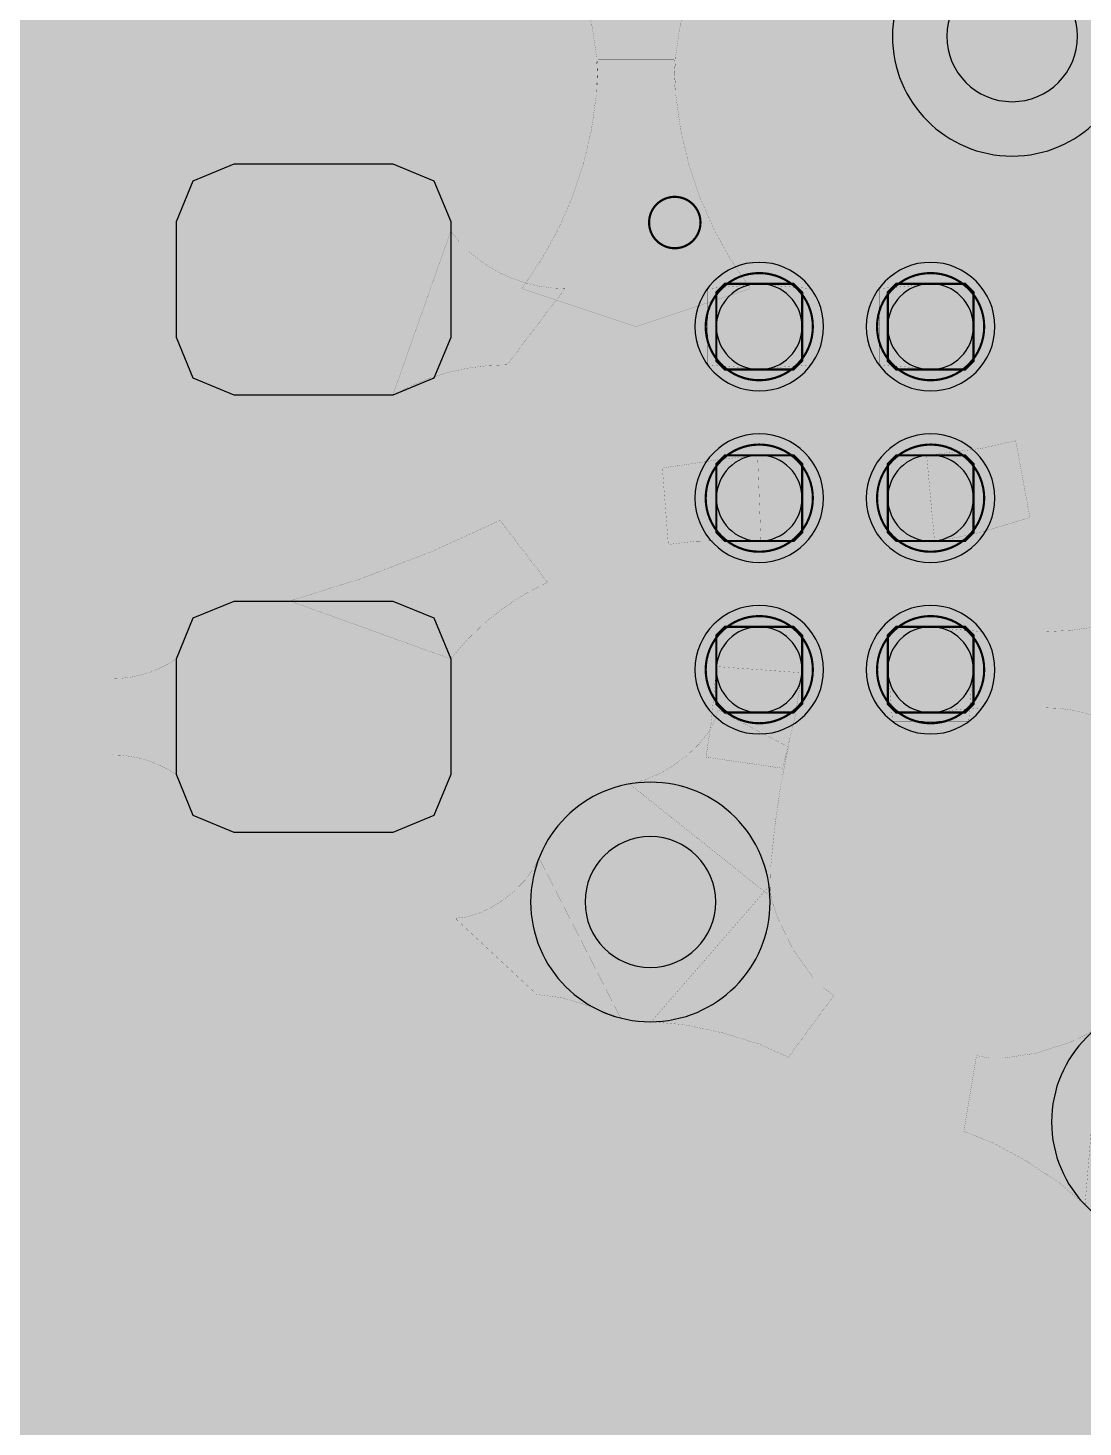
# Model space of a CAD drawing. Header units: millimetres. Extents: x -37.3 to 36.8, y -36.5 to 34.5.
# Drawn here: x -1.899 to 0.563, y -19.005 to -15.741 of the extents above; entities that cross this region are included whole.
import ezdxf

# ---------------------------------------------------------------- set-up
doc = ezdxf.new("R2010")
doc.units = ezdxf.units.MM
doc.header["$MEASUREMENT"] = 0
for name, color, linetype, true_color in [('Bottom-Layer', 7, 'Continuous', 0x65a2e5), ('Component-Marking-Layer', 7, 'Continuous', 0x66ffcc), ('Component-Shape-Layer', 7, 'Continuous', 0x00cccc), ('Document-Layer', 7, 'Continuous', 0xff9999), ('F.CrtYd', 7, 'Continuous', 0x9069e9), ('Hole-Layer', 7, 'Continuous', 0x8d7927), ('Multi-Layer', 7, 'Continuous', 0xc2c2c2), ('Pin-Soldering-Layer', 7, 'Continuous', 0xcc9999), ('Top-Assembly-Layer', 7, 'Continuous', 0x33cc99), ('Top-Layer', 7, 'Continuous', 0xc26065), ('Top-Paste-Mask-Layer', 7, 'Continuous', 0xff00ff), ('Top-Silkscreen-Layer', 7, 'Continuous', 0x81bebe), ('Top-Solder-Mask-Layer', 7, 'Continuous', 0xb44a4c)]:
    doc.layers.add(name, color=color, linetype=linetype, true_color=true_color)

msp = doc.modelspace()

# ---------------------------------------------------------------- hatches: boundary and pattern name
at = {"layer": 'Bottom-Layer'}
for points in [[(-18.0061, 25.3582), (-17.9627, 25.4154), (-16.9029, 25.4154), (-16.7861, 24.6805), (-16.4864, 23.9994), (-16.0234, 23.4168), (-15.4276, 22.971), (-14.738, 22.6912), (-14, 22.5959), (-13.262, 22.6912), (-12.5725, 22.971), (-11.9766, 23.4168), (-11.5137, 23.9994), (-11.2139, 24.6805), (-11.0971, 25.4154), (-8.7181, 25.4154), (-8.3014, 25.3206), (-7.8752, 25.2888), (7.8752, 25.2888), (8.3014, 25.3206), (8.7181, 25.4154), (11.0971, 25.4154), (11.2139, 24.6805), (11.5137, 23.9994), (11.9766, 23.4168), (12.5725, 22.971), (13.262, 22.6912), (14, 22.5959), (14.738, 22.6912), (15.4276, 22.971), (16.0234, 23.4168), (16.4864, 23.9994), (16.7861, 24.6805), (16.9029, 25.4154), (17.9626, 25.4154), (18.0063, 25.3579), (18.0095, 25.3537), (18.0127, 25.3497), (18.0624, 25.288), (18.066, 25.2837), (18.0696, 25.2794), (18.1209, 25.2198), (18.1249, 25.2152), (18.1289, 25.2108), (18.1819, 25.1533), (18.1863, 25.1486), (18.1908, 25.1439), (18.2455, 25.0887), (18.2504, 25.0838), (18.2553, 25.0791), (18.3119, 25.0262), (18.3172, 25.0213), (18.3227, 25.0165), (18.3812, 24.9661), (18.3869, 24.9613), (18.3927, 24.9566), (18.4532, 24.9087), (18.4589, 24.9043), (18.4648, 24.9), (18.5272, 24.8546), (18.5328, 24.8506), (18.5386, 24.8467), (18.6028, 24.8037), (18.6084, 24.8001), (18.614, 24.7965), (18.68, 24.7559), (18.6854, 24.7526), (18.6908, 24.7495), (18.7585, 24.711), (18.7637, 24.7081), (18.769, 24.7053), (18.8383, 24.6689), (18.8433, 24.6663), (18.8483, 24.6639), (18.9191, 24.6295), (18.9239, 24.6272), (18.9287, 24.625), (19.001, 24.5926), (19.0056, 24.5906), (19.0101, 24.5887), (19.0838, 24.5581), (19.0881, 24.5563), (19.0924, 24.5547), (19.1673, 24.5258), (19.1714, 24.5243), (19.1754, 24.5228), (19.2516, 24.4955), (19.2554, 24.4942), (19.2592, 24.4929), (19.3365, 24.4672), (19.34, 24.4661), (19.3435, 24.465), (19.422, 24.4407), (19.4252, 24.4397), (19.4285, 24.4388), (19.5079, 24.4158), (19.5109, 24.415), (19.5139, 24.4141), (19.5943, 24.3925), (19.597, 24.3917), (19.5997, 24.391), (19.681, 24.3705), (19.6834, 24.3698), (19.6859, 24.3693), (19.7678, 24.3498), (19.77, 24.3493), (19.7723, 24.3488), (19.8552, 24.3302), (19.8572, 24.3297), (19.8592, 24.3293), (19.9426, 24.3116), (19.9443, 24.3112), (19.9461, 24.3109), (20.0301, 24.294), (20.1176, 24.2771), (20.2051, 24.261), (20.2924, 24.2454), (20.3797, 24.2302), (20.4668, 24.2155), (20.5535, 24.201), (20.6296, 24.1885), (20.6647, 24.1835), (20.7, 24.1817), (21.5278, 24.0819), (22.308, 23.7882), (22.9961, 23.3174), (23.5525, 22.6965), (23.9453, 21.9611), (24.1521, 21.1535), (24.1609, 20.3198), (23.9713, 19.5079), (23.5941, 18.7644), (23.2036, 18.0417), (22.9554, 17.2587), (22.8581, 16.443), (22.9153, 15.6235), (23.1248, 14.8293), (23.4794, 14.0883), (24.5832, 12.0593), (25.5121, 9.9445), (26.2595, 7.7589), (26.5663, 7.0637), (27.0396, 6.4692), (27.6483, 6.0144), (28.3525, 5.729), (29.1061, 5.6317), (29.3283, 5.6317), (29.8325, 5.5519), (30.2874, 5.3201), (30.6484, 4.9591), (30.8801, 4.5042), (30.96, 4), (30.96, -4), (30.8801, -4.5042), (30.6484, -4.9591), (30.2874, -5.3201), (29.8325, -5.5519), (29.3283, -5.6317), (29.1061, -5.6317), (28.3525, -5.729), (27.6483, -6.0144), (27.0396, -6.4692), (26.5663, -7.0637), (26.2595, -7.7589), (25.5121, -9.9445), (24.5832, -12.0593), (23.4794, -14.0883), (23.1248, -14.8293), (22.9153, -15.6235), (22.8581, -16.443), (22.9554, -17.2587), (23.2036, -18.0417), (23.5941, -18.7644), (23.9713, -19.5079), (24.1609, -20.3198), (24.1521, -21.1535), (23.9453, -21.9611), (23.5525, -22.6965), (22.9961, -23.3174), (22.308, -23.7882), (21.5278, -24.0819), (20.7, -24.1817), (20.6646, -24.1835), (20.6296, -24.1886), (20.5545, -24.2008), (20.4676, -24.2154), (20.381, -24.23), (20.2942, -24.2451), (20.2072, -24.2606), (20.1201, -24.2767), (20.033, -24.2934), (19.946, -24.3109), (19.9442, -24.3113), (19.9424, -24.3117), (19.859, -24.3293), (19.857, -24.3298), (19.855, -24.3302), (19.7723, -24.3488), (19.77, -24.3493), (19.7678, -24.3498), (19.6858, -24.3693), (19.6833, -24.3699), (19.6808, -24.3705), (19.5995, -24.3911), (19.5968, -24.3918), (19.594, -24.3925), (19.5136, -24.4142), (19.5107, -24.415), (19.5077, -24.4159), (19.4282, -24.4388), (19.4249, -24.4398), (19.4217, -24.4408), (19.3433, -24.4651), (19.3397, -24.4662), (19.3362, -24.4673), (19.2589, -24.493), (19.2551, -24.4943), (19.2513, -24.4956), (19.1751, -24.5229), (19.171, -24.5244), (19.167, -24.5259), (19.092, -24.5548), (19.0877, -24.5565), (19.0834, -24.5582), (19.0098, -24.5888), (19.0052, -24.5908), (19.0007, -24.5928), (18.9284, -24.6252), (18.9235, -24.6274), (18.9187, -24.6297), (18.8479, -24.6641), (18.8429, -24.6666), (18.8379, -24.6691), (18.7686, -24.7055), (18.7633, -24.7083), (18.7581, -24.7112), (18.6904, -24.7497), (18.6849, -24.7529), (18.6795, -24.7561), (18.6135, -24.7968), (18.6079, -24.8004), (18.6023, -24.804), (18.5381, -24.847), (18.5323, -24.8509), (18.5267, -24.855), (18.4643, -24.9004), (18.4584, -24.9047), (18.4527, -24.9091), (18.3922, -24.957), (18.3864, -24.9617), (18.3807, -24.9665), (18.3222, -25.0169), (18.3168, -25.0217), (18.3115, -25.0266), (18.2549, -25.0795), (18.2499, -25.0842), (18.2451, -25.0891), (18.1904, -25.1443), (18.1859, -25.1489), (18.1815, -25.1536), (18.1286, -25.2111), (18.1245, -25.2156), (18.1206, -25.2201), (18.0693, -25.2798), (18.0657, -25.284), (18.0621, -25.2884), (18.0125, -25.35), (18.0092, -25.3541), (18.0061, -25.3582), (17.9579, -25.4217), (17.955, -25.4255), (17.9522, -25.4294), (17.9054, -25.4946), (17.9028, -25.4983), (17.9003, -25.5019), (17.8549, -25.5688), (17.8526, -25.5721), (17.8504, -25.5755), (17.8061, -25.6439), (17.8041, -25.647), (17.8022, -25.6501), (17.759, -25.7199), (17.7573, -25.7227), (17.7556, -25.7255), (17.7135, -25.7966), (17.712, -25.7992), (17.7105, -25.8018), (17.6693, -25.874), (17.668, -25.8763), (17.6667, -25.8786), (17.6263, -25.9518), (17.6252, -25.9539), (17.6241, -25.9559), (17.5845, -26.0301), (17.5836, -26.0319), (17.5826, -26.0337), (17.5437, -26.1087), (17.5037, -26.1874), (17.4645, -26.2662), (17.426, -26.3449), (17.3879, -26.4234), (17.3504, -26.5017), (17.3124, -26.5813), (17.304, -26.6004), (17.2967, -26.62), (16.9503, -27.3489), (16.4454, -27.9785), (15.8091, -28.4749), (15.0756, -28.8115), (14.2843, -28.9701), (13.4777, -28.9424), (12.6992, -28.7296), (11.9906, -28.3434), (11.39, -27.8043), (10.8046, -27.2531), (10.1281, -26.8185), (9.3833, -26.5152), (8.5957, -26.3536), (7.7917, -26.3391), (6.9987, -26.4722), (5.0265, -26.9164), (3.0269, -27.2139), (1.0108, -27.3631), (-1.0108, -27.3631), (-3.0269, -27.2139), (-5.0265, -26.9164), (-6.9987, -26.4722), (-7.7917, -26.3391), (-8.5957, -26.3536), (-9.3833, -26.5152), (-10.1281, -26.8185), (-10.8046, -27.2531), (-11.39, -27.8043), (-11.9906, -28.3434), (-12.6992, -28.7296), (-13.4777, -28.9424), (-14.2843, -28.9701), (-15.0756, -28.8115), (-15.8091, -28.4749), (-16.4454, -27.9785), (-16.9503, -27.3489), (-17.2967, -26.62), (-17.304, -26.6004), (-17.3124, -26.5813), (-17.35, -26.5025), (-17.3875, -26.4244), (-17.4253, -26.3463), (-17.4635, -26.2681), (-17.5025, -26.1898), (-17.5422, -26.1116), (-17.5827, -26.0335), (-17.5836, -26.0318), (-17.5846, -26.03), (-17.6242, -25.9558), (-17.6253, -25.9537), (-17.6264, -25.9517), (-17.6668, -25.8784), (-17.6681, -25.8761), (-17.6694, -25.8738), (-17.7106, -25.8016), (-17.7121, -25.799), (-17.7136, -25.7964), (-17.7557, -25.7253), (-17.7574, -25.7225), (-17.7592, -25.7196), (-17.8023, -25.6499), (-17.8043, -25.6467), (-17.8063, -25.6436), (-17.8506, -25.5752), (-17.8528, -25.5719), (-17.855, -25.5685), (-17.9005, -25.5016), (-17.903, -25.498), (-17.9056, -25.4944), (-17.9524, -25.4291), (-17.9552, -25.4252), (-17.9581, -25.4214), (-18.0063, -25.3579), (-18.0095, -25.3537), (-18.0127, -25.3497), (-18.0624, -25.288), (-18.066, -25.2837), (-18.0696, -25.2794), (-18.1209, -25.2198), (-18.1249, -25.2152), (-18.1289, -25.2108), (-18.1819, -25.1533), (-18.1863, -25.1486), (-18.1908, -25.1439), (-18.2455, -25.0887), (-18.2504, -25.0838), (-18.2553, -25.0791), (-18.3119, -25.0262), (-18.3172, -25.0213), (-18.3227, -25.0165), (-18.3812, -24.9661), (-18.3869, -24.9613), (-18.3927, -24.9566), (-18.4532, -24.9087), (-18.4589, -24.9043), (-18.4648, -24.9), (-18.5272, -24.8546), (-18.5328, -24.8506), (-18.5386, -24.8467), (-18.6028, -24.8037), (-18.6084, -24.8001), (-18.614, -24.7965), (-18.68, -24.7559), (-18.6854, -24.7526), (-18.6908, -24.7495), (-18.7585, -24.711), (-18.7637, -24.7081), (-18.769, -24.7053), (-18.8383, -24.6689), (-18.8433, -24.6664), (-18.8483, -24.6639), (-18.9191, -24.6295), (-18.9239, -24.6272), (-18.9288, -24.625), (-19.001, -24.5926), (-19.0056, -24.5906), (-19.0101, -24.5887), (-19.0838, -24.5581), (-19.0881, -24.5563), (-19.0924, -24.5547), (-19.1673, -24.5258), (-19.1714, -24.5243), (-19.1754, -24.5228), (-19.2516, -24.4955), (-19.2554, -24.4942), (-19.2592, -24.4929), (-19.3365, -24.4672), (-19.34, -24.4661), (-19.3435, -24.465), (-19.422, -24.4407), (-19.4252, -24.4397), (-19.4285, -24.4388), (-19.5079, -24.4158), (-19.5109, -24.415), (-19.5139, -24.4141), (-19.5943, -24.3925), (-19.597, -24.3917), (-19.5997, -24.391), (-19.681, -24.3705), (-19.6834, -24.3698), (-19.6859, -24.3693), (-19.768, -24.3498), (-19.7702, -24.3492), (-19.7724, -24.3487), (-19.8552, -24.3302), (-19.8572, -24.3297), (-19.8592, -24.3293), (-19.9426, -24.3116), (-19.9443, -24.3112), (-19.9461, -24.3109), (-20.0301, -24.294), (-20.1176, -24.2771), (-20.2051, -24.261), (-20.2925, -24.2454), (-20.3797, -24.2302), (-20.4668, -24.2155), (-20.5535, -24.201), (-20.6296, -24.1885), (-20.6647, -24.1835), (-20.7, -24.1817), (-21.5278, -24.0819), (-22.308, -23.7882), (-22.9961, -23.3174), (-23.5525, -22.6965), (-23.9453, -21.9611), (-24.1521, -21.1535), (-24.1609, -20.3198), (-23.9713, -19.5079), (-23.5941, -18.7644), (-23.2036, -18.0417), (-22.9554, -17.2587), (-22.8581, -16.443), (-22.9153, -15.6235), (-23.1248, -14.8293), (-23.4794, -14.0883), (-24.5832, -12.0593), (-25.5121, -9.9445), (-26.2595, -7.7589), (-26.5663, -7.0637), (-27.0396, -6.4692), (-27.6483, -6.0144), (-28.3525, -5.729), (-29.1061, -5.6317), (-29.3283, -5.6317), (-29.8325, -5.5519), (-30.2874, -5.3201), (-30.6484, -4.9591), (-30.8801, -4.5042), (-30.96, -4), (-30.96, 4), (-30.8801, 4.5042), (-30.6484, 4.9591), (-30.2874, 5.3201), (-29.8325, 5.5519), (-29.3283, 5.6317), (-29.1061, 5.6317), (-28.3525, 5.729), (-27.6483, 6.0144), (-27.0396, 6.4692), (-26.5663, 7.0637), (-26.2595, 7.7589), (-25.5121, 9.9445), (-24.5832, 12.0593), (-23.4794, 14.0883), (-23.1248, 14.8293), (-22.9153, 15.6235), (-22.8581, 16.443), (-22.9554, 17.2587), (-23.2036, 18.0417), (-23.5941, 18.7644), (-23.9713, 19.5079), (-24.1609, 20.3198), (-24.1521, 21.1535), (-23.9453, 21.9611), (-23.5525, 22.6965), (-22.9961, 23.3174), (-22.308, 23.7882), (-21.5278, 24.0819), (-20.7, 24.1817), (-20.6646, 24.1835), (-20.6296, 24.1886), (-20.5545, 24.2008), (-20.4676, 24.2154), (-20.381, 24.23), (-20.2942, 24.2451), (-20.2073, 24.2606), (-20.1202, 24.2766), (-20.033, 24.2934), (-19.9461, 24.3109), (-19.9443, 24.3112), (-19.9426, 24.3116), (-19.8592, 24.3293), (-19.8572, 24.3297), (-19.8552, 24.3302), (-19.7723, 24.3488), (-19.77, 24.3493), (-19.7678, 24.3498), (-19.6859, 24.3693), (-19.6834, 24.3698), (-19.681, 24.3705), (-19.5997, 24.391), (-19.597, 24.3917), (-19.5942, 24.3925), (-19.5137, 24.4142), (-19.5107, 24.415), (-19.5077, 24.4159), (-19.4285, 24.4388), (-19.4252, 24.4397), (-19.4219, 24.4407), (-19.3433, 24.4651), (-19.3397, 24.4662), (-19.3362, 24.4673), (-19.2589, 24.493), (-19.2551, 24.4943), (-19.2513, 24.4956), (-19.1751, 24.5229), (-19.171, 24.5244), (-19.167, 24.5259), (-19.092, 24.5548), (-19.0877, 24.5565), (-19.0834, 24.5582), (-19.0098, 24.5888), (-19.0052, 24.5908), (-19.0006, 24.5928), (-18.9284, 24.6252), (-18.9235, 24.6274), (-18.9188, 24.6297), (-18.8479, 24.6641), (-18.8429, 24.6666), (-18.8379, 24.6691), (-18.7686, 24.7055), (-18.7633, 24.7083), (-18.7581, 24.7112), (-18.6904, 24.7497), (-18.6849, 24.7529), (-18.6795, 24.7561), (-18.6135, 24.7968), (-18.6079, 24.8004), (-18.6023, 24.804), (-18.5381, 24.847), (-18.5323, 24.8509), (-18.5267, 24.855), (-18.4643, 24.9004), (-18.4584, 24.9047), (-18.4527, 24.9091), (-18.3922, 24.957), (-18.3864, 24.9617), (-18.3807, 24.9665), (-18.3222, 25.0169), (-18.3168, 25.0217), (-18.3115, 25.0266), (-18.2549, 25.0795), (-18.2499, 25.0842), (-18.2451, 25.0891), (-18.1904, 25.1443), (-18.1859, 25.1489), (-18.1815, 25.1536), (-18.1286, 25.2111), (-18.1245, 25.2156), (-18.1206, 25.2201), (-18.0693, 25.2798), (-18.0657, 25.284), (-18.0621, 25.2884), (-18.0125, 25.35), (-18.0092, 25.3541)], [(-0.9259, -17.3597), (-1.0766, -17.6825), (-1.0305, -18.0358), (-0.8021, -18.3092), (-0.4627, -18.4174), (-0.4206, -18.4211), (-0.3688, -18.432), (-0.3196, -18.4472), (-0.2872, -18.4618), (-0.0645, -18.5714), (0.1694, -18.6545), (0.2025, -18.6676), (0.2478, -18.6923), (0.2918, -18.7218), (0.3238, -18.7494), (0.6382, -18.917), (0.9934, -18.8898), (1.2786, -18.6763), (1.4046, -18.3431), (1.3322, -17.9942), (1.0839, -17.7387), (0.7373, -17.6563), (0.4006, -17.7728), (0.3982, -17.7743), (0.3746, -17.7821), (0.2832, -17.7477), (0.1948, -17.7062), (0.1838, -17.6837), (0.1833, -17.6808), (0.0317, -17.3584), (-0.2692, -17.1676), (-0.6255, -17.1681)]]:
    msp.add_hatch(color=256, dxfattribs=at).paths.add_polyline_path(points)
at = {"layer": 'Component-Marking-Layer'}
msp.add_hatch(color=256, dxfattribs=at).paths.add_polyline_path([(-0.4496, -16.1952, 1), (-0.3297, -16.1952, 1)])
msp.add_hatch(color=256, dxfattribs=at).paths.add_polyline_path([(-0.4496, -16.1952, 1), (-0.3297, -16.1952, 1)])
at = {"layer": 'Pin-Soldering-Layer'}
for points in [[(-0.3175, -16.4381, 1), (-0.0675, -16.4381, 1)], [(-0.3175, -16.4381, 1), (-0.0675, -16.4381, 1)], [(0.0823, -16.4381, 1), (0.3323, -16.4381, 1)], [(0.0823, -16.4381, 1), (0.3323, -16.4381, 1)], [(-0.3175, -16.8381, 1), (-0.0675, -16.8381, 1)], [(-0.3175, -16.8381, 1), (-0.0675, -16.8381, 1)], [(0.0823, -16.8381, 1), (0.3323, -16.8381, 1)], [(0.0823, -16.8381, 1), (0.3323, -16.8381, 1)], [(-0.3175, -17.2382, 1), (-0.0675, -17.2382, 1)], [(-0.3175, -17.2382, 1), (-0.0675, -17.2382, 1)], [(0.0823, -17.2382, 1), (0.3323, -17.2382, 1)], [(0.0823, -17.2382, 1), (0.3323, -17.2382, 1)]]:
    msp.add_hatch(color=256, dxfattribs=at).paths.add_polyline_path(points)
at = {"layer": 'Top-Layer'}
for points in [[(1.27, -14.9251), (1.4029, -14.9801), (1.458, -15.113), (1.458, -16.7027), (1.3128, -16.6219), (1.149, -16.5939), (0.879, -16.5939), (0.7289, -16.6173), (0.593, -16.6853), (0.6654, -16.4358), (0.5905, -16.1871), (0.3924, -16.019), (0.1348, -15.9857), (0.1225, -15.987), (0.0729, -15.991), (-0.0032, -15.991), (-0.0211, -15.9271), (-0.031, -15.8615), (0.1084, -15.6878), (0.1581, -15.4708), (0.1581, -15.1308), (0.147, -15.0258), (0.1139, -14.9256), (0.1205, -14.9252), (0.127, -14.9251)], [(-1.0475, -16.598), (-1.4175, -16.598), (-1.513, -16.5585), (-1.5525, -16.463), (-1.5525, -16.193), (-1.513, -16.0976), (-1.4175, -16.058), (-1.0475, -16.058), (-0.9521, -16.0976), (-0.9125, -16.193), (-0.9125, -16.463), (-0.9521, -16.5585)], [(-0.2925, -16.4381, 1), (-0.0925, -16.4381, 1)], [(0.1073, -16.4381, 1), (0.3073, -16.4381, 1)], [(-0.2925, -16.8381, 1), (-0.0925, -16.8381, 1)], [(0.1073, -16.8381, 1), (0.3073, -16.8381, 1)], [(-1.0475, -17.618), (-1.4175, -17.618), (-1.513, -17.5785), (-1.5525, -17.483), (-1.5525, -17.213), (-1.513, -17.1176), (-1.4175, -17.078), (-1.0475, -17.078), (-0.9521, -17.1176), (-0.9125, -17.213), (-0.9125, -17.483), (-0.9521, -17.5785)], [(-0.2925, -17.2382, 1), (-0.0925, -17.2382, 1)], [(0.1073, -17.2382, 1), (0.3073, -17.2382, 1)]]:
    msp.add_hatch(color=256, dxfattribs=at).paths.add_polyline_path(points)
at = {"layer": 'Top-Paste-Mask-Layer'}
for points in [[(-1.0475, -16.598), (-1.4175, -16.598), (-1.513, -16.5585), (-1.5525, -16.463), (-1.5525, -16.193), (-1.513, -16.0976), (-1.4175, -16.058), (-1.0475, -16.058), (-0.9521, -16.0976), (-0.9125, -16.193), (-0.9125, -16.463), (-0.9521, -16.5585)], [(-0.2726, -16.3381), (-0.1126, -16.3381), (-0.0926, -16.3581), (-0.0926, -16.5181), (-0.1126, -16.5381), (-0.2726, -16.5381), (-0.2926, -16.5181), (-0.2926, -16.3581)], [(-0.2726, -16.3381), (-0.1126, -16.3381), (-0.0926, -16.3581), (-0.0926, -16.5181), (-0.1126, -16.5381), (-0.2726, -16.5381), (-0.2926, -16.5181), (-0.2926, -16.3581)], [(0.1274, -16.3381), (0.2874, -16.3381), (0.3074, -16.3581), (0.3074, -16.5181), (0.2874, -16.5381), (0.1274, -16.5381), (0.1074, -16.5181), (0.1074, -16.3581)], [(0.1274, -16.3381), (0.2874, -16.3381), (0.3074, -16.3581), (0.3074, -16.5181), (0.2874, -16.5381), (0.1274, -16.5381), (0.1074, -16.5181), (0.1074, -16.3581)], [(-0.2726, -16.7381), (-0.1126, -16.7381), (-0.0926, -16.7581), (-0.0926, -16.9181), (-0.1126, -16.9381), (-0.2726, -16.9381), (-0.2926, -16.9181), (-0.2926, -16.7581)], [(-0.2726, -16.7381), (-0.1126, -16.7381), (-0.0926, -16.7581), (-0.0926, -16.9181), (-0.1126, -16.9381), (-0.2726, -16.9381), (-0.2926, -16.9181), (-0.2926, -16.7581)], [(0.1274, -16.7381), (0.2874, -16.7381), (0.3074, -16.7581), (0.3074, -16.9181), (0.2874, -16.9381), (0.1274, -16.9381), (0.1074, -16.9181), (0.1074, -16.7581)], [(0.1274, -16.7381), (0.2874, -16.7381), (0.3074, -16.7581), (0.3074, -16.9181), (0.2874, -16.9381), (0.1274, -16.9381), (0.1074, -16.9181), (0.1074, -16.7581)], [(-1.0475, -17.618), (-1.4175, -17.618), (-1.513, -17.5785), (-1.5525, -17.483), (-1.5525, -17.213), (-1.513, -17.1176), (-1.4175, -17.078), (-1.0475, -17.078), (-0.9521, -17.1176), (-0.9125, -17.213), (-0.9125, -17.483), (-0.9521, -17.5785)], [(-0.2726, -17.1381), (-0.1126, -17.1381), (-0.0926, -17.1581), (-0.0926, -17.3181), (-0.1126, -17.3381), (-0.2726, -17.3381), (-0.2926, -17.3181), (-0.2926, -17.1581)], [(-0.2726, -17.1381), (-0.1126, -17.1381), (-0.0926, -17.1581), (-0.0926, -17.3181), (-0.1126, -17.3381), (-0.2726, -17.3381), (-0.2926, -17.3181), (-0.2926, -17.1581)], [(0.1274, -17.1381), (0.2874, -17.1381), (0.3074, -17.1581), (0.3074, -17.3181), (0.2874, -17.3381), (0.1274, -17.3381), (0.1074, -17.3181), (0.1074, -17.1581)], [(0.1274, -17.1381), (0.2874, -17.1381), (0.3074, -17.1581), (0.3074, -17.3181), (0.2874, -17.3381), (0.1274, -17.3381), (0.1074, -17.3181), (0.1074, -17.1581)]]:
    msp.add_hatch(color=256, dxfattribs=at).paths.add_polyline_path(points)
at = {"layer": 'Top-Solder-Mask-Layer'}
for points in [[(-1.0475, -16.598), (-1.4175, -16.598), (-1.513, -16.5585), (-1.5525, -16.463), (-1.5525, -16.193), (-1.513, -16.0976), (-1.4175, -16.058), (-1.0475, -16.058), (-0.9521, -16.0976), (-0.9125, -16.193), (-0.9125, -16.463), (-0.9521, -16.5585)], [(-0.3425, -16.4381, 1), (-0.0425, -16.4381, 1)], [(0.0573, -16.4381, 1), (0.3573, -16.4381, 1)], [(-0.3425, -16.8381, 1), (-0.0425, -16.8381, 1)], [(0.0573, -16.8381, 1), (0.3573, -16.8381, 1)], [(-1.0475, -17.618), (-1.4175, -17.618), (-1.513, -17.5785), (-1.5525, -17.483), (-1.5525, -17.213), (-1.513, -17.1176), (-1.4175, -17.078), (-1.0475, -17.078), (-0.9521, -17.1176), (-0.9125, -17.213), (-0.9125, -17.483), (-0.9521, -17.5785)], [(-0.3425, -17.2382, 1), (-0.0425, -17.2382, 1)], [(0.0573, -17.2382, 1), (0.3573, -17.2382, 1)]]:
    msp.add_hatch(color=256, dxfattribs=at).paths.add_polyline_path(points)

# ---------------------------------------------------------------- linework, layer by layer
at = {"layer": 'Bottom-Layer'}
for points, const_width in [([(0.7373, -17.6563), (0.4006, -17.7728), (0.3982, -17.7743), (0.3746, -17.7821), (0.2832, -17.7477), (0.1948, -17.7062), (0.1838, -17.6837), (0.1833, -17.6808), (0.0317, -17.3584), (-0.2692, -17.1676), (-0.6255, -17.1681), (-0.9259, -17.3597), (-1.0766, -17.6825), (-1.0305, -18.0358), (-0.8021, -18.3092), (-0.4627, -18.4174), (-0.4206, -18.4211), (-0.3688, -18.432), (-0.3196, -18.4472), (-0.2872, -18.4618), (-0.0645, -18.5714), (0.1694, -18.6545), (0.2025, -18.6676), (0.2478, -18.6923), (0.2918, -18.7218), (0.3238, -18.7494), (0.6382, -18.917)], 0.0508), ([(-0.4465, -17.78), (-0.4302, -17.7963)], 0.1778)]:
    msp.add_lwpolyline(points, dxfattribs=dict(at, const_width=const_width))
for points, const_width in [([(-0.4302, -17.7963, 0.199), (0.769, -18.2931)], 0.1778), ([(-11.0853, -19.2003, 0.122), (-0.8164, -22.1556)], 1.016)]:
    msp.add_lwpolyline(points, format="xyb", dxfattribs=dict(at, const_width=const_width))
at = {"layer": 'Bottom-Layer', "const_width": 0.000254}
for points in [[(-0.0184, -17.998), (-0.1245, -18.1422), (-0.1928, -18.1115), (-0.279, -18.0849), (-0.3679, -18.0662), (-0.4446, -18.0594), (-0.1696, -17.7432), (-0.1622, -17.7791), (-0.1497, -17.8168), (-0.1132, -17.8917), (-0.0671, -17.9561), (-0.0426, -17.9806)], [(0.2848, -18.315), (0.3142, -18.1385), (0.3436, -18.1437), (0.3782, -18.1441), (0.4565, -18.1322), (0.5356, -18.1061), (0.5713, -18.0887), (0.6021, -18.069), (0.5676, -18.4867), (0.5092, -18.4365), (0.4338, -18.3858), (0.3546, -18.3426)]]:
    msp.add_lwpolyline(points, close=True, dxfattribs=at)
at = {"layer": 'Component-Marking-Layer', "const_width": 0.00508}
msp.add_lwpolyline([(-0.4496, -16.1952, 1), (-0.3297, -16.1952), (-0.3297, -16.1952, 1), (-0.4496, -16.1952)], format="xyb", dxfattribs=at)
msp.add_lwpolyline([(-0.4496, -16.1952, 1), (-0.3297, -16.1952), (-0.3297, -16.1952, 1), (-0.4496, -16.1952)], format="xyb", dxfattribs=at)
at = {"layer": 'Component-Shape-Layer', "const_width": 0.0508}
msp.add_lwpolyline([(-0.3896, -17.4811), (-0.3896, -16.1951), (0.4044, -16.1951), (0.4044, -17.4811)], close=True, dxfattribs=at)
msp.add_lwpolyline([(-0.3896, -17.4811), (-0.3896, -16.1951), (0.4044, -16.1951), (0.4044, -17.4811)], close=True, dxfattribs=at)
at = {"layer": 'Document-Layer'}
for points, const_width in [([(-23, 0, 1), (23.0001, 0, 1)], 0.0254), ([(-20.5001, 0, 1), (20.5, 0, 1)], 0.0254), ([(3, -16.5, -1), (-3, -16.5, -1)], 0.1), ([(-0.2926, -16.3382, 1), (-0.0924, -16.3382, 1)], 0.2), ([(-0.2926, -16.3382, 1), (-0.0924, -16.3382, 1)], 0.2)]:
    msp.add_lwpolyline(points, format="xyb", close=True, dxfattribs=dict(at, const_width=const_width))
at = {"layer": 'Document-Layer', "const_width": 0.254}
msp.add_lwpolyline([(0.0064, -16.8381, 1), (0.0084, -16.8381), (0.0084, -16.8381, 1), (0.0064, -16.8381)], format="xyb", dxfattribs=at)
msp.add_lwpolyline([(0.0064, -16.8381, 1), (0.0084, -16.8381), (0.0084, -16.8381, 1), (0.0064, -16.8381)], format="xyb", dxfattribs=at)
at = {"layer": 'F.CrtYd', "const_width": 0.05}
for points in [[(0.91, -15.7608), (-0.91, -15.7608), (-0.91, -14.8408), (0.91, -14.8408)], [(0.91, -15.7608), (-0.91, -15.7608), (-0.91, -14.8408), (0.91, -14.8408)], [(-1.7025, -17.768), (-1.7025, -15.908), (-0.7625, -15.908), (-0.7625, -17.768)], [(-1.7025, -17.768), (-1.7025, -15.908), (-0.7625, -15.908), (-0.7625, -17.768)]]:
    msp.add_lwpolyline(points, close=True, dxfattribs=at)
at = {"layer": 'Hole-Layer'}
for points in [[(0.245, -15.7608, 1), (0.55, -15.7608, 1)], [(-0.599, -17.78, 1), (-0.294, -17.78, 1)]]:
    msp.add_lwpolyline(points, format="xyb", close=True, dxfattribs=at)
at = {"layer": 'Multi-Layer'}
for points in [[(0.1181, -15.7608, 1), (0.6769, -15.7608, 1)], [(-0.7259, -17.78, 1), (-0.1671, -17.78, 1)], [(0.4896, -18.2931, 1), (1.0484, -18.2931, 1)]]:
    msp.add_lwpolyline(points, format="xyb", close=True, dxfattribs=at)
at = {"layer": 'Pin-Soldering-Layer', "const_width": 0.00508}
for points in [[(-0.3175, -16.4381, 1), (-0.0675, -16.4381, 1)], [(-0.3175, -16.4381, 1), (-0.0675, -16.4381, 1)], [(0.0823, -16.4381, 1), (0.3323, -16.4381, 1)], [(0.0823, -16.4381, 1), (0.3323, -16.4381, 1)], [(-0.3175, -16.8381, 1), (-0.0675, -16.8381, 1)], [(-0.3175, -16.8381, 1), (-0.0675, -16.8381, 1)], [(0.0823, -16.8381, 1), (0.3323, -16.8381, 1)], [(0.0823, -16.8381, 1), (0.3323, -16.8381, 1)], [(-0.3175, -17.2382, 1), (-0.0675, -17.2382, 1)], [(-0.3175, -17.2382, 1), (-0.0675, -17.2382, 1)], [(0.0823, -17.2382, 1), (0.3323, -17.2382, 1)], [(0.0823, -17.2382, 1), (0.3323, -17.2382, 1)]]:
    msp.add_lwpolyline(points, format="xyb", close=True, dxfattribs=at)
at = {"layer": 'Top-Assembly-Layer', "const_width": 0.1}
msp.add_lwpolyline([(-1.5025, -17.363), (-1.5025, -16.313), (-0.9625, -16.313), (-0.9625, -17.363)], close=True, dxfattribs=at)
msp.add_lwpolyline([(-1.5025, -17.363), (-1.5025, -16.313), (-0.9625, -16.313), (-0.9625, -17.363)], close=True, dxfattribs=at)
at = {"layer": 'Top-Layer'}
for points, const_width in [([(-1.4175, -15.6999), (-1.6593, -15.7632), (-1.839, -15.937), (-1.839, -14.5976)], 0.0508), ([(1.458, -15.113), (1.458, -16.7027), (1.3128, -16.6219), (1.149, -16.5939), (0.879, -16.5939), (0.7289, -16.6173), (0.593, -16.6853), (0.6654, -16.4358), (0.5905, -16.1871), (0.3924, -16.019), (0.1348, -15.9857), (0.1225, -15.987), (0.0729, -15.991), (-0.0032, -15.991), (-0.0211, -15.9271), (-0.031, -15.8615), (0.1084, -15.6878)], 0.0508), ([(-0.48, -16.4381), (-0.48, -15.3008)], 0.1778), ([(-0.48, -16.4381), (-0.9669, -16.4381)], 0.1778), ([(-0.1925, -16.4381), (-0.48, -16.4381)], 0.1778), ([(0.2073, -16.4381), (-0.1925, -16.4381)], 0.1778), ([(0.5942, -16.6779), (0.762, -16.51)], 0.1778), ([(-1.0974, -17.2129), (-1.2325, -17.348)], 0.1778), ([(0.2073, -17.2382), (0.2073, -17.6998)], 0.1778), ([(0.2073, -17.2382), (0.9322, -17.2382)], 0.1778), ([(-1.2325, -17.348), (-1.702, -17.348)], 0.1778), ([(-0.3961, -17.7296), (-0.4465, -17.78)], 0.1778), ([(-0.5735, -17.907), (-1.524, -17.907)], 0.1778), ([(-0.508, -18.415), (-1.397, -18.415)], 0.1778), ([(-1.9548, -18.7866), (-1.397, -18.8621), (-0.508, -18.8621), (-0.1248, -18.7971), (0.2155, -18.6094), (0.4114, -18.8209), (0.6804, -18.9244), (0.7775, -18.9556), (0.879, -18.9662), (1.149, -18.9662), (1.2328, -18.959), (1.3141, -18.9377), (1.272, -19.2528)], 0.0508)]:
    msp.add_lwpolyline(points, dxfattribs=dict(at, const_width=const_width))
at = {"layer": 'Top-Layer', "const_width": 0.000254}
for points in [[(-0.3911, -15.8775), (-0.5689, -15.8775, 0.095), (-0.62, -15.6108), (-0.34, -15.6108, 0.095)], [(-0.5689, -15.8158, -0.162), (-0.7467, -16.3492), (-0.48, -16.4381), (-0.2133, -16.3492, -0.162), (-0.3911, -15.8158)], [(-0.6458, -16.3492), (-0.7808, -16.527, 0.131), (-1.0475, -16.598), (-0.9125, -16.2158, 0.236)], [(-0.7972, -16.89), (-0.6866, -17.0344, 0.121), (-0.9125, -17.213), (-1.2875, -17.078, 0.046)], [(0.4773, -17.3271), (0.4773, -17.1493, 0.115), (0.744, -17.087), (0.744, -17.457, 0.231)], [(-1.702, -17.4369), (-1.702, -17.2591, 0.151), (-1.5525, -17.213), (-1.5525, -17.483, 0.151)]]:
    msp.add_lwpolyline(points, format="xyb", close=True, dxfattribs=at)
at = {"layer": 'Top-Layer'}
for points in [[(-1.0475, -16.598), (-1.4175, -16.598), (-1.513, -16.5585), (-1.5525, -16.463), (-1.5525, -16.193), (-1.513, -16.0976), (-1.4175, -16.058), (-1.0475, -16.058), (-0.9521, -16.0976), (-0.9125, -16.193), (-0.9125, -16.463), (-0.9521, -16.5585)], [(-1.0475, -17.618), (-1.4175, -17.618), (-1.513, -17.5785), (-1.5525, -17.483), (-1.5525, -17.213), (-1.513, -17.1176), (-1.4175, -17.078), (-1.0475, -17.078), (-0.9521, -17.1176), (-0.9125, -17.213), (-0.9125, -17.483), (-0.9521, -17.5785)]]:
    msp.add_lwpolyline(points, close=True, dxfattribs=at)
at = {"layer": 'Top-Layer', "const_width": 0.1778}
for points in [[(-1.2325, -16.328, 0.199), (-0.9669, -16.4381)], [(0.2073, -16.8381, 0.199), (0.5942, -16.6779)], [(-3.048, -16.764, 0.414), (-1.397, -18.415)], [(-2.667, -16.764, 0.414), (-1.524, -17.907)], [(-2.286, -16.764, 0.414), (-1.702, -17.348)], [(-0.1925, -16.8381, 0.199), (-1.0974, -17.2129)], [(-0.3961, -17.7296, 0.199), (-0.1925, -17.2382)], [(-0.508, -18.415, 0.414), (0.2073, -17.6998)], [(-0.5735, -17.907, 0.414), (-0.4465, -17.78)]]:
    msp.add_lwpolyline(points, format="xyb", dxfattribs=at)
at = {"layer": 'Top-Layer', "const_width": 0.000254}
for points in [[(-0.3125, -16.527), (-0.3125, -16.3492), (-0.2436, -16.3436), (-0.1925, -16.3381), (-0.1925, -16.5381), (-0.2436, -16.5325)], [(-0.0725, -16.3492), (-0.0725, -16.527), (-0.1415, -16.5325), (-0.1925, -16.5381), (-0.1925, -16.3381), (-0.1415, -16.3436)], [(0.0873, -16.527), (0.0873, -16.3492), (0.1562, -16.3436), (0.2073, -16.3381), (0.2073, -16.5381), (0.1562, -16.5325)], [(0.4058, -16.704), (0.439, -16.8833), (0.3269, -16.9169), (0.2662, -16.9302), (0.2164, -16.9377), (0.1981, -16.7385), (0.3259, -16.722)], [(-0.4047, -16.9461), (-0.4186, -16.768), (-0.2874, -16.7484), (-0.1964, -16.7382), (-0.1886, -16.938), (-0.2812, -16.937), (-0.3414, -16.9386)], [(0.3273, -17.1493), (0.3273, -17.3271), (0.2583, -17.3326), (0.2073, -17.3382), (0.2073, -17.1382), (0.2583, -17.1437)], [(-0.1381, -17.4681), (-0.3168, -17.4422), (-0.3048, -17.364), (-0.2923, -17.231), (-0.0928, -17.2454), (-0.1096, -17.3517)], [(0.2962, -17.3582), (0.1184, -17.3582), (0.1128, -17.2892), (0.1073, -17.2382), (0.3073, -17.2382), (0.3017, -17.2892)], [(-0.2887, -17.332), (-0.1246, -17.4183), (-0.1423, -17.5074), (-0.1566, -17.6059), (-0.1657, -17.6976), (-0.1675, -17.7662), (-0.4952, -17.5049), (-0.4603, -17.4957), (-0.4255, -17.4809), (-0.3922, -17.4615), (-0.3615, -17.4386), (-0.3346, -17.4132), (-0.3127, -17.3863), (-0.297, -17.3589)], [(-0.7115, -17.9959), (-0.902, -17.8181), (-0.8746, -17.815), (-0.8458, -17.806), (-0.8166, -17.7922), (-0.7883, -17.7742), (-0.762, -17.7528), (-0.7388, -17.7291), (-0.7199, -17.7036), (-0.7064, -17.6774), (-0.5159, -18.0507), (-0.5991, -18.0195), (-0.6534, -18.0031)]]:
    msp.add_lwpolyline(points, close=True, dxfattribs=at)
at = {"layer": 'Top-Layer'}
for points in [[(-0.2925, -16.4381, 1), (-0.0925, -16.4381, 1)], [(0.1073, -16.4381, 1), (0.3073, -16.4381, 1)], [(-0.2925, -16.8381, 1), (-0.0925, -16.8381, 1)], [(0.1073, -16.8381, 1), (0.3073, -16.8381, 1)], [(-0.2925, -17.2382, 1), (-0.0925, -17.2382, 1)], [(0.1073, -17.2382, 1), (0.3073, -17.2382, 1)]]:
    msp.add_lwpolyline(points, format="xyb", close=True, dxfattribs=at)
at = {"layer": 'Top-Paste-Mask-Layer'}
for points in [[(-1.0475, -16.598), (-1.4175, -16.598), (-1.513, -16.5585), (-1.5525, -16.463), (-1.5525, -16.193), (-1.513, -16.0976), (-1.4175, -16.058), (-1.0475, -16.058), (-0.9521, -16.0976), (-0.9125, -16.193), (-0.9125, -16.463), (-0.9521, -16.5585)], [(-1.0475, -17.618), (-1.4175, -17.618), (-1.513, -17.5785), (-1.5525, -17.483), (-1.5525, -17.213), (-1.513, -17.1176), (-1.4175, -17.078), (-1.0475, -17.078), (-0.9521, -17.1176), (-0.9125, -17.213), (-0.9125, -17.483), (-0.9521, -17.5785)]]:
    msp.add_lwpolyline(points, close=True, dxfattribs=at)
at = {"layer": 'Top-Paste-Mask-Layer', "const_width": 0.00508}
for points in [[(-0.2726, -16.3381), (-0.1126, -16.3381), (-0.0926, -16.3581), (-0.0926, -16.5181), (-0.1126, -16.5381), (-0.2726, -16.5381), (-0.2926, -16.5181), (-0.2926, -16.3581)], [(-0.2726, -16.3381), (-0.1126, -16.3381), (-0.0926, -16.3581), (-0.0926, -16.5181), (-0.1126, -16.5381), (-0.2726, -16.5381), (-0.2926, -16.5181), (-0.2926, -16.3581)], [(0.1274, -16.3381), (0.2874, -16.3381), (0.3074, -16.3581), (0.3074, -16.5181), (0.2874, -16.5381), (0.1274, -16.5381), (0.1074, -16.5181), (0.1074, -16.3581)], [(0.1274, -16.3381), (0.2874, -16.3381), (0.3074, -16.3581), (0.3074, -16.5181), (0.2874, -16.5381), (0.1274, -16.5381), (0.1074, -16.5181), (0.1074, -16.3581)], [(-0.2726, -16.7381), (-0.1126, -16.7381), (-0.0926, -16.7581), (-0.0926, -16.9181), (-0.1126, -16.9381), (-0.2726, -16.9381), (-0.2926, -16.9181), (-0.2926, -16.7581)], [(-0.2726, -16.7381), (-0.1126, -16.7381), (-0.0926, -16.7581), (-0.0926, -16.9181), (-0.1126, -16.9381), (-0.2726, -16.9381), (-0.2926, -16.9181), (-0.2926, -16.7581)], [(0.1274, -16.7381), (0.2874, -16.7381), (0.3074, -16.7581), (0.3074, -16.9181), (0.2874, -16.9381), (0.1274, -16.9381), (0.1074, -16.9181), (0.1074, -16.7581)], [(0.1274, -16.7381), (0.2874, -16.7381), (0.3074, -16.7581), (0.3074, -16.9181), (0.2874, -16.9381), (0.1274, -16.9381), (0.1074, -16.9181), (0.1074, -16.7581)], [(-0.2726, -17.1381), (-0.1126, -17.1381), (-0.0926, -17.1581), (-0.0926, -17.3181), (-0.1126, -17.3381), (-0.2726, -17.3381), (-0.2926, -17.3181), (-0.2926, -17.1581)], [(-0.2726, -17.1381), (-0.1126, -17.1381), (-0.0926, -17.1581), (-0.0926, -17.3181), (-0.1126, -17.3381), (-0.2726, -17.3381), (-0.2926, -17.3181), (-0.2926, -17.1581)], [(0.1274, -17.1381), (0.2874, -17.1381), (0.3074, -17.1581), (0.3074, -17.3181), (0.2874, -17.3381), (0.1274, -17.3381), (0.1074, -17.3181), (0.1074, -17.1581)], [(0.1274, -17.1381), (0.2874, -17.1381), (0.3074, -17.1581), (0.3074, -17.3181), (0.2874, -17.3381), (0.1274, -17.3381), (0.1074, -17.3181), (0.1074, -17.1581)]]:
    msp.add_lwpolyline(points, close=True, dxfattribs=at)
at = {"layer": 'Top-Silkscreen-Layer'}
for points, const_width in [([(-0.6925, -16.4381), (-0.6925, -15.8381)], 0.152), ([(-0.6925, -15.8381), (-0.1925, -15.8381)], 0.152), ([(-0.6925, -16.4381), (-0.6925, -15.8381)], 0.152), ([(-0.6925, -15.8381), (-0.1925, -15.8381)], 0.152), ([(-0.4658, -16.1189), (0.4806, -16.1189)], 0.1524), ([(-0.4658, -17.5573), (-0.4658, -16.1189)], 0.1524), ([(-0.4658, -16.1189), (0.4806, -16.1189)], 0.1524), ([(-0.4658, -17.5573), (-0.4658, -16.1189)], 0.1524), ([(0.4806, -16.1189), (0.4806, -17.5573)], 0.1524), ([(0.4806, -16.1189), (0.4806, -17.5573)], 0.1524), ([(-1.6125, -16.9917), (-1.6125, -16.6844)], 0.12), ([(-1.6125, -16.9917), (-1.6125, -16.6844)], 0.12), ([(-0.8525, -16.9917), (-0.8525, -16.6844)], 0.12), ([(-0.8525, -16.9917), (-0.8525, -16.6844)], 0.12), ([(0.4806, -17.5573), (-0.4658, -17.5573)], 0.1524), ([(0.4806, -17.5573), (-0.4658, -17.5573)], 0.1524)]:
    msp.add_lwpolyline(points, dxfattribs=dict(at, const_width=const_width))
at = {"layer": 'Top-Solder-Mask-Layer'}
for points in [[(-1.0475, -16.598), (-1.4175, -16.598), (-1.513, -16.5585), (-1.5525, -16.463), (-1.5525, -16.193), (-1.513, -16.0976), (-1.4175, -16.058), (-1.0475, -16.058), (-0.9521, -16.0976), (-0.9125, -16.193), (-0.9125, -16.463), (-0.9521, -16.5585)], [(-1.0475, -17.618), (-1.4175, -17.618), (-1.513, -17.5785), (-1.5525, -17.483), (-1.5525, -17.213), (-1.513, -17.1176), (-1.4175, -17.078), (-1.0475, -17.078), (-0.9521, -17.1176), (-0.9125, -17.213), (-0.9125, -17.483), (-0.9521, -17.5785)]]:
    msp.add_lwpolyline(points, close=True, dxfattribs=at)
for points in [[(-0.3425, -16.4381, 1), (-0.0425, -16.4381, 1)], [(0.0573, -16.4381, 1), (0.3573, -16.4381, 1)], [(-0.3425, -16.8381, 1), (-0.0425, -16.8381, 1)], [(0.0573, -16.8381, 1), (0.3573, -16.8381, 1)], [(-0.3425, -17.2382, 1), (-0.0425, -17.2382, 1)], [(0.0573, -17.2382, 1), (0.3573, -17.2382, 1)]]:
    msp.add_lwpolyline(points, format="xyb", close=True, dxfattribs=at)

doc.saveas('drawing.dxf')
